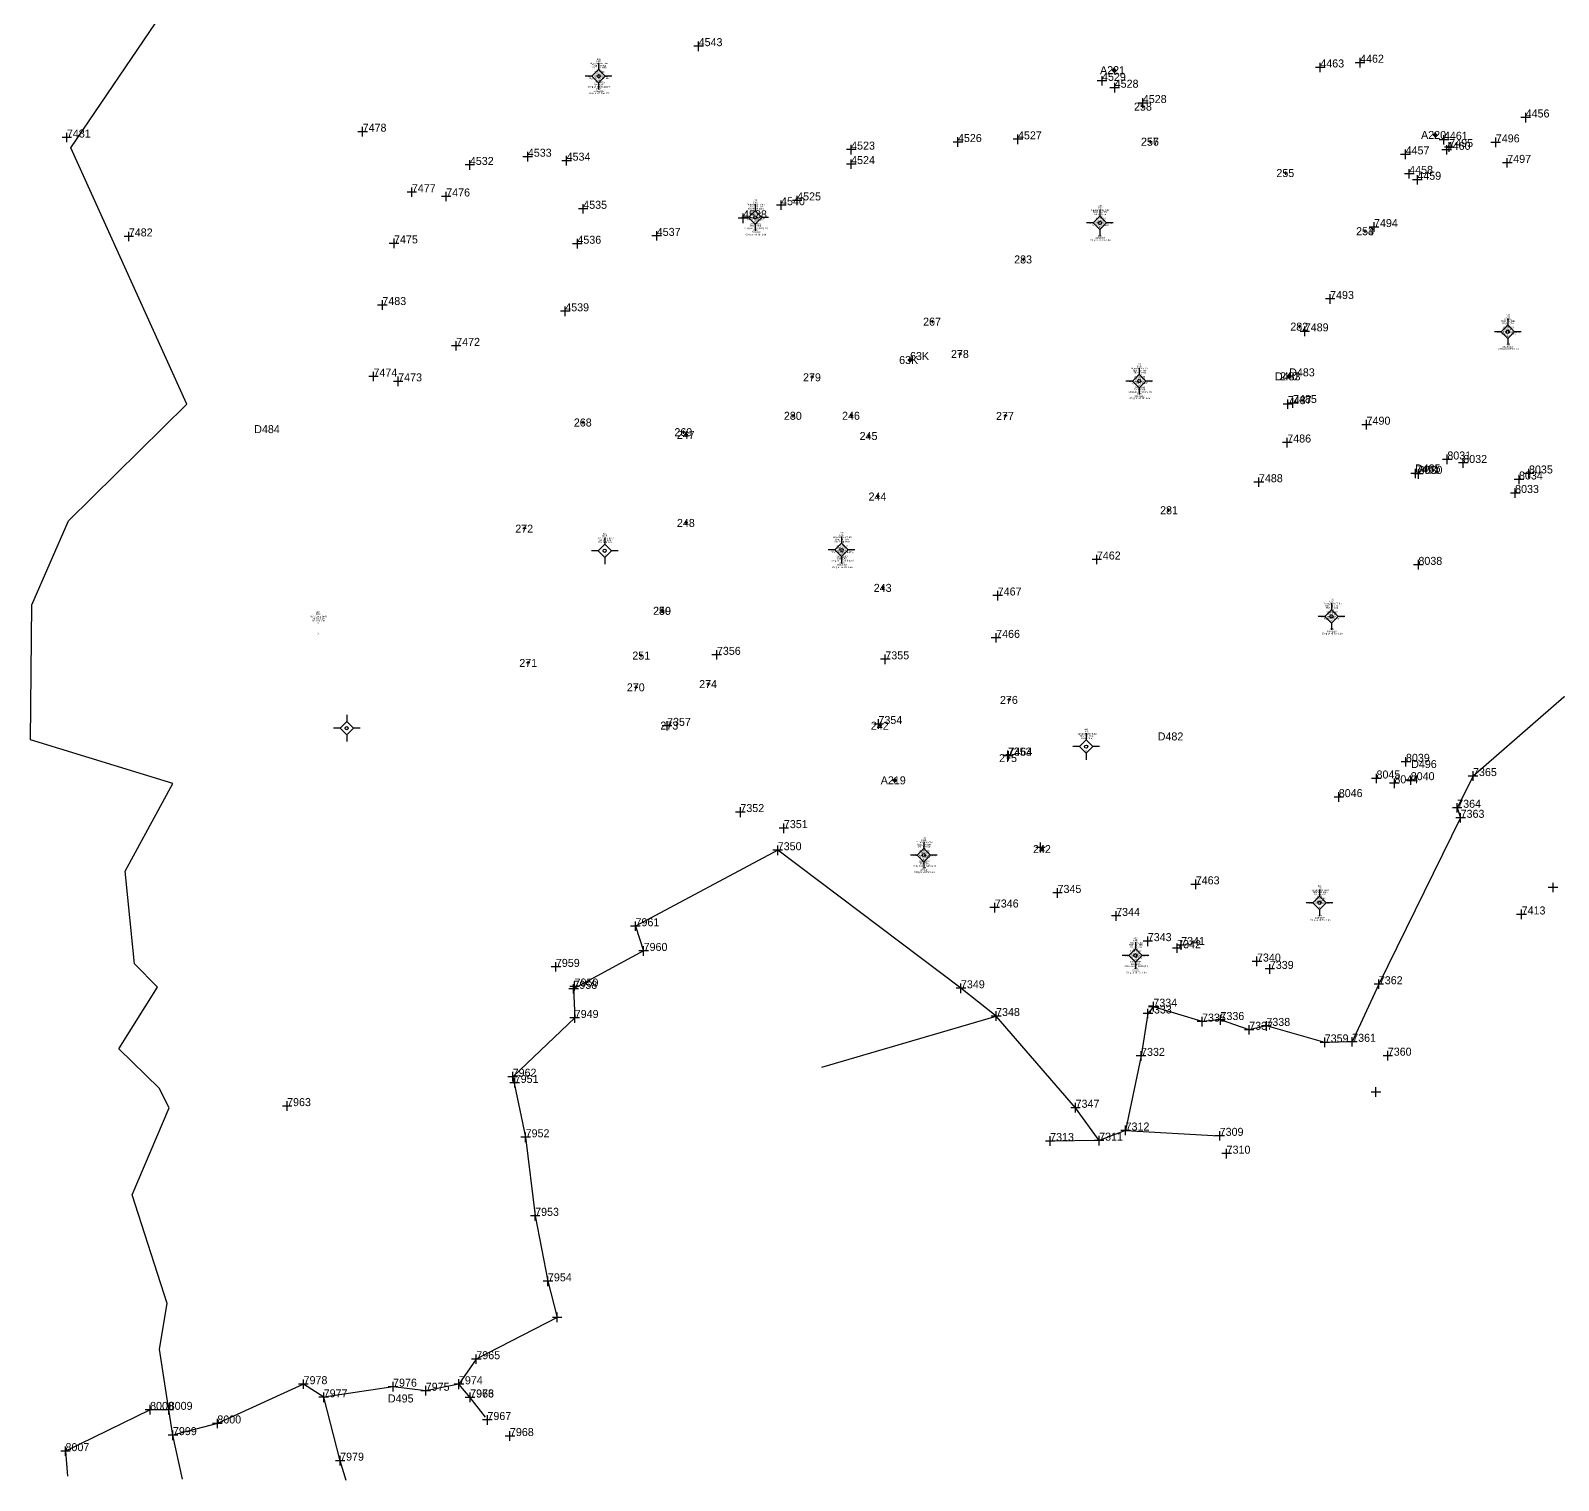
# Model space of a CAD drawing. Extents: x 548949 to 550223, y 1836732 to 1838051.
# Drawn here: x 549048.8 to 549335.1, y 1836904.4 to 1837176.1 of the extents above; entities that cross this region are included whole.
import ezdxf

# ---------------------------------------------------------------- set-up
doc = ezdxf.new("R2010")
doc.units = 0
for name, color, linetype in [('Level 11', 7, 'Continuous'), ('Level 15', 7, 'Continuous'), ('Level 3', 7, 'Continuous'), ('Level 4', 7, 'Continuous'), ('Level 41', 7, 'Continuous'), ('Level 5', 7, 'Continuous'), ('Level 52', 7, 'Continuous')]:
    doc.layers.add(name, color=color, linetype=linetype)

msp = doc.modelspace()

# ---------------------------------------------------------------- linework, layer by layer
at = {"layer": 'Level 11'}
for p, q in [((549155.2, 1837170.08), (549155.2, 1837168.83)), ((549153.95, 1837167.58), (549152.7, 1837167.58)), ((549155.2, 1837168.83), (549153.95, 1837167.58)), ((549153.95, 1837167.58), (549155.2, 1837166.33)), ((549156.45, 1837167.58), (549155.2, 1837168.83)), ((549155.2, 1837166.33), (549156.45, 1837167.58)), ((549157.7, 1837167.58), (549156.45, 1837167.58)), ((549155.2, 1837166.33), (549155.2, 1837165.08)), ((549184.54, 1837142.37), (549183.29, 1837141.12)), ((549184.54, 1837143.62), (549184.54, 1837142.37)), ((549185.79, 1837141.12), (549184.54, 1837142.37)), ((549249.13, 1837141.33), (549247.88, 1837140.08)), ((549249.13, 1837142.58), (549249.13, 1837141.33)), ((549250.38, 1837140.08), (549249.13, 1837141.33)), ((549183.29, 1837141.12), (549182.04, 1837141.12)), ((549183.29, 1837141.12), (549184.54, 1837139.87)), ((549184.54, 1837139.87), (549185.79, 1837141.12)), ((549184.54, 1837139.87), (549184.54, 1837138.62)), ((549187.04, 1837141.12), (549185.79, 1837141.12)), ((549247.88, 1837140.08), (549246.63, 1837140.08)), ((549247.88, 1837140.08), (549249.13, 1837138.83)), ((549249.13, 1837138.83), (549250.38, 1837140.08)), ((549249.13, 1837138.83), (549249.13, 1837137.58)), ((549251.63, 1837140.08), (549250.38, 1837140.08)), ((549325.56, 1837122.17), (549325.56, 1837120.92)), ((549324.31, 1837119.67), (549323.06, 1837119.67)), ((549325.56, 1837120.92), (549324.31, 1837119.67)), ((549324.31, 1837119.67), (549325.56, 1837118.42)), ((549326.81, 1837119.67), (549325.56, 1837120.92)), ((549325.56, 1837118.42), (549326.81, 1837119.67)), ((549325.56, 1837118.42), (549325.56, 1837117.17)), ((549328.06, 1837119.67), (549326.81, 1837119.67)), ((549256.49, 1837112.93), (549256.49, 1837111.68)), ((549255.24, 1837110.43), (549253.99, 1837110.43)), ((549256.49, 1837111.68), (549255.24, 1837110.43)), ((549255.24, 1837110.43), (549256.49, 1837109.18)), ((549257.74, 1837110.43), (549256.49, 1837111.68)), ((549256.49, 1837109.18), (549257.74, 1837110.43)), ((549258.99, 1837110.43), (549257.74, 1837110.43)), ((549256.49, 1837109.18), (549256.49, 1837107.93)), ((549200.72, 1837081.28), (549200.72, 1837080.03)), ((549155.08, 1837078.63), (549153.83, 1837078.63)), ((549156.33, 1837079.88), (549155.08, 1837078.63)), ((549155.08, 1837078.63), (549156.33, 1837077.38)), ((549156.33, 1837081.13), (549156.33, 1837079.88)), ((549157.58, 1837078.63), (549156.33, 1837079.88)), ((549156.33, 1837077.38), (549157.58, 1837078.63)), ((549158.83, 1837078.63), (549157.58, 1837078.63)), ((549199.47, 1837078.78), (549198.22, 1837078.78)), ((549200.72, 1837080.03), (549199.47, 1837078.78)), ((549199.47, 1837078.78), (549200.72, 1837077.53)), ((549201.97, 1837078.78), (549200.72, 1837080.03)), ((549200.72, 1837077.53), (549201.97, 1837078.78)), ((549203.22, 1837078.78), (549201.97, 1837078.78)), ((549156.33, 1837077.38), (549156.33, 1837076.13)), ((549200.72, 1837077.53), (549200.72, 1837076.28)), ((549292.53, 1837067.58), (549291.28, 1837066.33)), ((549292.53, 1837068.83), (549292.53, 1837067.58)), ((549293.78, 1837066.33), (549292.53, 1837067.58)), ((549291.28, 1837066.33), (549290.03, 1837066.33)), ((549291.28, 1837066.33), (549292.53, 1837065.08)), ((549292.53, 1837065.08), (549293.78, 1837066.33)), ((549292.53, 1837065.08), (549292.53, 1837063.83)), ((549295.03, 1837066.33), (549293.78, 1837066.33)), ((549107.99, 1837047.89), (549107.99, 1837046.64)), ((549106.74, 1837045.39), (549105.49, 1837045.39)), ((549107.99, 1837046.64), (549106.74, 1837045.39)), ((549106.74, 1837045.39), (549107.99, 1837044.14)), ((549109.24, 1837045.39), (549107.99, 1837046.64)), ((549107.99, 1837044.14), (549109.24, 1837045.39)), ((549107.99, 1837044.14), (549107.99, 1837042.89)), ((549110.49, 1837045.39), (549109.24, 1837045.39)), ((549246.54, 1837044.43), (549246.54, 1837043.18)), ((549245.29, 1837041.93), (549244.04, 1837041.93)), ((549246.54, 1837043.18), (549245.29, 1837041.93)), ((549245.29, 1837041.93), (549246.54, 1837040.68)), ((549247.79, 1837041.93), (549246.54, 1837043.18)), ((549246.54, 1837040.68), (549247.79, 1837041.93)), ((549249.04, 1837041.93), (549247.79, 1837041.93)), ((549246.54, 1837040.68), (549246.54, 1837039.43)), ((549216.13, 1837024.11), (549216.13, 1837022.86)), ((549214.88, 1837021.61), (549213.63, 1837021.61)), ((549216.13, 1837022.86), (549214.88, 1837021.61)), ((549214.88, 1837021.61), (549216.13, 1837020.36)), ((549217.38, 1837021.61), (549216.13, 1837022.86)), ((549216.13, 1837020.36), (549217.38, 1837021.61)), ((549218.63, 1837021.61), (549217.38, 1837021.61)), ((549216.13, 1837020.36), (549216.13, 1837019.11)), ((549289.02, 1837012.65), (549287.77, 1837012.65)), ((549290.27, 1837013.9), (549289.02, 1837012.65)), ((549289.02, 1837012.65), (549290.27, 1837011.4)), ((549290.27, 1837015.15), (549290.27, 1837013.9)), ((549291.52, 1837012.65), (549290.27, 1837013.9)), ((549290.27, 1837011.4), (549291.52, 1837012.65)), ((549292.77, 1837012.65), (549291.52, 1837012.65)), ((549290.27, 1837011.4), (549290.27, 1837010.15)), ((549255.79, 1837004.03), (549254.54, 1837002.78)), ((549255.79, 1837005.28), (549255.79, 1837004.03)), ((549257.04, 1837002.78), (549255.79, 1837004.03)), ((549254.54, 1837002.78), (549253.29, 1837002.78)), ((549254.54, 1837002.78), (549255.79, 1837001.53)), ((549255.79, 1837001.53), (549257.04, 1837002.78)), ((549255.79, 1837001.53), (549255.79, 1837000.28)), ((549258.29, 1837002.78), (549257.04, 1837002.78))]:
    msp.add_line(p, q, dxfattribs=at)
for centre in [(549155.2, 1837167.58), (549184.54, 1837141.12), (549249.13, 1837140.08), (549325.56, 1837119.67), (549256.49, 1837110.43), (549156.33, 1837078.63), (549200.72, 1837078.78), (549292.53, 1837066.33), (549107.99, 1837045.39), (549246.54, 1837041.93), (549216.13, 1837021.61), (549290.27, 1837012.65), (549255.79, 1837002.78)]:
    msp.add_circle(centre, 0.3, dxfattribs=at)
at = {"layer": 'Level 3'}
for p, q in [((549298.77, 1837170.1), (549296.99, 1837170.1)), ((549297.88, 1837169.21), (549297.88, 1837170.99)), ((549251.91, 1837168.84), (549251.94, 1837168.88)), ((549251.91, 1837168.84), (549251.94, 1837168.88)), ((549312.06, 1837156.71), (549312.09, 1837156.75)), ((549312.06, 1837156.71), (549312.09, 1837156.75)), ((549189.39, 1837142.5), (549189.39, 1837144.28)), ((549190.32, 1837143.39), (549188.5, 1837143.39)), ((549213.68, 1837114.53), (549213.71, 1837114.57)), ((549213.68, 1837114.53), (549213.71, 1837114.57)), ((549284.72, 1837111.47), (549284.75, 1837111.51)), ((549284.72, 1837111.47), (549284.75, 1837111.51)), ((549210.81, 1837035.76), (549210.84, 1837035.8)), ((549210.81, 1837035.76), (549210.84, 1837035.8))]:
    msp.add_line(p, q, dxfattribs=at)
for points in [[(549251.41, 1837168.67), (549251.53, 1837168.67), (549251.53, 1837168.72), (549251.41, 1837168.72)], [(549251.76, 1837168.94), (549251.81, 1837168.94), (549251.81, 1837169.06), (549251.76, 1837169.06)], [(549251.76, 1837168.31), (549251.81, 1837168.31), (549251.81, 1837168.44), (549251.76, 1837168.44)], [(549252.03, 1837168.67), (549252.16, 1837168.67), (549252.16, 1837168.72), (549252.03, 1837168.72)], [(549311.56, 1837156.54), (549311.68, 1837156.54), (549311.68, 1837156.59), (549311.56, 1837156.59)], [(549311.91, 1837156.81), (549311.96, 1837156.81), (549311.96, 1837156.93), (549311.91, 1837156.93)], [(549311.91, 1837156.18), (549311.96, 1837156.18), (549311.96, 1837156.31), (549311.91, 1837156.31)], [(549312.18, 1837156.54), (549312.31, 1837156.54), (549312.31, 1837156.59), (549312.18, 1837156.59)], [(549213.18, 1837114.36), (549213.3, 1837114.36), (549213.3, 1837114.41), (549213.18, 1837114.41)], [(549213.53, 1837114.63), (549213.58, 1837114.63), (549213.58, 1837114.75), (549213.53, 1837114.75)], [(549213.53, 1837114), (549213.58, 1837114), (549213.58, 1837114.13), (549213.53, 1837114.13)], [(549213.8, 1837114.36), (549213.93, 1837114.36), (549213.93, 1837114.41), (549213.8, 1837114.41)], [(549284.22, 1837111.3), (549284.34, 1837111.3), (549284.34, 1837111.35), (549284.22, 1837111.35)], [(549284.57, 1837111.57), (549284.62, 1837111.57), (549284.62, 1837111.69), (549284.57, 1837111.69)], [(549284.57, 1837110.94), (549284.62, 1837110.94), (549284.62, 1837111.07), (549284.57, 1837111.07)], [(549284.84, 1837111.3), (549284.97, 1837111.3), (549284.97, 1837111.35), (549284.84, 1837111.35)], [(549210.31, 1837035.59), (549210.43, 1837035.59), (549210.43, 1837035.64), (549210.31, 1837035.64)], [(549210.66, 1837035.86), (549210.71, 1837035.86), (549210.71, 1837035.98), (549210.66, 1837035.98)], [(549210.93, 1837035.59), (549211.06, 1837035.59), (549211.06, 1837035.64), (549210.93, 1837035.64)], [(549210.66, 1837035.23), (549210.71, 1837035.23), (549210.71, 1837035.36), (549210.66, 1837035.36)]]:
    msp.add_lwpolyline(points, close=True, dxfattribs=at)
for points in [[(549251.94, 1837168.88), (549251.91, 1837168.84)], [(549251.94, 1837168.88), (549251.91, 1837168.84)], [(549251.91, 1837168.84), (549251.91, 1837168.84)], [(549251.91, 1837168.84), (549251.91, 1837168.84)], [(549251.95, 1837168.88), (549251.94, 1837168.88)], [(549251.95, 1837168.88), (549251.94, 1837168.88)], [(549312.09, 1837156.75), (549312.06, 1837156.71)], [(549312.09, 1837156.75), (549312.06, 1837156.71)], [(549312.06, 1837156.71), (549312.06, 1837156.71)], [(549312.06, 1837156.71), (549312.06, 1837156.71)], [(549312.1, 1837156.75), (549312.09, 1837156.75)], [(549312.1, 1837156.75), (549312.09, 1837156.75)], [(549213.71, 1837114.57), (549213.68, 1837114.53)], [(549213.71, 1837114.57), (549213.68, 1837114.53)], [(549213.68, 1837114.53), (549213.68, 1837114.53)], [(549213.68, 1837114.53), (549213.68, 1837114.53)], [(549213.72, 1837114.57), (549213.71, 1837114.57)], [(549213.72, 1837114.57), (549213.71, 1837114.57)], [(549284.75, 1837111.51), (549284.72, 1837111.47)], [(549284.75, 1837111.51), (549284.72, 1837111.47)], [(549284.72, 1837111.47), (549284.72, 1837111.47)], [(549284.72, 1837111.47), (549284.72, 1837111.47)], [(549284.76, 1837111.51), (549284.75, 1837111.51)], [(549284.76, 1837111.51), (549284.75, 1837111.51)], [(549210.84, 1837035.8), (549210.81, 1837035.76)], [(549210.84, 1837035.8), (549210.81, 1837035.76)], [(549210.81, 1837035.76), (549210.81, 1837035.76)], [(549210.81, 1837035.76), (549210.81, 1837035.76)], [(549210.85, 1837035.8), (549210.84, 1837035.8)], [(549210.85, 1837035.8), (549210.84, 1837035.8)]]:
    msp.add_lwpolyline(points, dxfattribs=at)
for centre in [(549251.78, 1837168.7), (549251.78, 1837168.7), (549311.93, 1837156.56), (549311.93, 1837156.56), (549213.55, 1837114.38), (549213.55, 1837114.38), (549284.59, 1837111.32), (549284.59, 1837111.32), (549210.68, 1837035.62), (549210.68, 1837035.62)]:
    msp.add_circle(centre, 0.03, dxfattribs=at)
for centre, radius, start, end in [((549251.78, 1837168.7), 0.25, 49.3448, 48.4242), ((549251.78, 1837168.7), 0.25, 49.3448, 48.4242), ((549251.78, 1837168.7), 0.2, 49.2259, 47.7453), ((549251.78, 1837168.7), 0.2, 49.2259, 47.7453), ((549311.93, 1837156.56), 0.25, 49.3448, 48.4242), ((549311.93, 1837156.56), 0.25, 49.3448, 48.4242), ((549311.93, 1837156.56), 0.2, 49.2259, 47.7453), ((549311.93, 1837156.56), 0.2, 49.2259, 47.7453), ((549213.55, 1837114.38), 0.25, 49.3448, 48.4242), ((549213.55, 1837114.38), 0.25, 49.3448, 48.4242), ((549213.55, 1837114.38), 0.2, 49.2259, 47.7453), ((549213.55, 1837114.38), 0.2, 49.2259, 47.7453), ((549284.59, 1837111.32), 0.25, 49.3448, 48.4242), ((549284.59, 1837111.32), 0.25, 49.3448, 48.4242), ((549284.59, 1837111.32), 0.2, 49.2259, 47.7453), ((549284.59, 1837111.32), 0.2, 49.2259, 47.7453), ((549210.68, 1837035.62), 0.25, 49.3448, 48.4242), ((549210.68, 1837035.62), 0.25, 49.3448, 48.4242), ((549210.68, 1837035.62), 0.2, 49.2259, 47.7453), ((549210.68, 1837035.62), 0.2, 49.2259, 47.7453)]:
    msp.add_arc(centre, radius, start, end, dxfattribs=at)
at = {"layer": 'Level 4'}
for p, q in [((549174.83, 1837173.2), (549173.05, 1837173.2)), ((549173.94, 1837172.28), (549173.94, 1837174.09)), ((549290.43, 1837168.32), (549290.43, 1837170.1)), ((549298.77, 1837170.1), (549296.99, 1837170.1)), ((549297.88, 1837169.21), (549297.88, 1837170.99)), ((549249.53, 1837165.81), (549249.53, 1837167.59)), ((549291.32, 1837169.21), (549289.54, 1837169.21)), ((549250.42, 1837166.7), (549248.64, 1837166.7)), ((549252.82, 1837165.41), (549251.01, 1837165.41)), ((549251.9, 1837164.52), (549251.9, 1837166.3)), ((549258.1, 1837162.54), (549256.28, 1837162.54)), ((549257.57, 1837161.87), (549256.95, 1837161.87)), ((549257.17, 1837161.65), (549257.17, 1837163.43)), ((549257.26, 1837161.56), (549257.26, 1837162.18)), ((549329.8, 1837159.84), (549328.02, 1837159.84)), ((549328.91, 1837158.91), (549328.91, 1837160.73)), ((549056.45, 1837156.08), (549054.67, 1837156.08)), ((549055.56, 1837155.19), (549055.56, 1837156.97)), ((549111.9, 1837157.17), (549110.09, 1837157.17)), ((549110.98, 1837156.28), (549110.98, 1837158.06)), ((549222.53, 1837154.34), (549222.53, 1837156.12)), ((549234.68, 1837155.74), (549232.89, 1837155.74)), ((549233.78, 1837154.85), (549233.78, 1837156.63)), ((549314.52, 1837155.66), (549312.7, 1837155.66)), ((549313.59, 1837154.74), (549313.59, 1837156.55)), ((549323.32, 1837154.28), (549323.32, 1837156.06)), ((549141.93, 1837151.56), (549141.93, 1837153.37)), ((549203.44, 1837153.81), (549201.62, 1837153.81)), ((549202.51, 1837152.92), (549202.51, 1837154.7)), ((549223.42, 1837155.23), (549221.64, 1837155.23)), ((549258.9, 1837155.29), (549258.28, 1837155.29)), ((549258.91, 1837155.29), (549258.28, 1837155.29)), ((549258.59, 1837154.98), (549258.59, 1837155.6)), ((549258.59, 1837154.98), (549258.59, 1837155.6)), ((549307.3, 1837152.92), (549305.48, 1837152.92)), ((549306.41, 1837152.03), (549306.41, 1837153.81)), ((549315.01, 1837153.77), (549313.23, 1837153.77)), ((549315.48, 1837154.3), (549313.7, 1837154.3)), ((549314.12, 1837152.88), (549314.12, 1837154.66)), ((549314.59, 1837153.41), (549314.59, 1837155.22)), ((549324.21, 1837155.17), (549322.39, 1837155.17)), ((549131.96, 1837150.94), (549130.18, 1837150.94)), ((549131.07, 1837150.02), (549131.07, 1837151.83)), ((549142.82, 1837152.48), (549141, 1837152.48)), ((549150.09, 1837151.74), (549148.31, 1837151.74)), ((549149.2, 1837150.85), (549149.2, 1837152.63)), ((549203.44, 1837151.1), (549201.62, 1837151.1)), ((549202.51, 1837150.21), (549202.51, 1837151.99)), ((549307.08, 1837148.38), (549307.08, 1837150.16)), ((549326.35, 1837151.33), (549324.57, 1837151.33)), ((549325.46, 1837150.44), (549325.46, 1837152.22)), ((549284.26, 1837149.42), (549283.63, 1837149.42)), ((549283.94, 1837149.1), (549283.94, 1837149.73)), ((549308, 1837149.27), (549306.19, 1837149.27)), ((549309.5, 1837148.16), (549307.72, 1837148.16)), ((549308.61, 1837147.27), (549308.61, 1837149.05)), ((549121.09, 1837145.83), (549119.31, 1837145.83)), ((549120.2, 1837144.94), (549120.2, 1837146.72)), ((549127.53, 1837145.03), (549125.75, 1837145.03)), ((549126.64, 1837144.14), (549126.64, 1837145.92)), ((549189.39, 1837142.5), (549189.39, 1837144.28)), ((549193.29, 1837144.29), (549191.51, 1837144.29)), ((549192.4, 1837143.4), (549192.4, 1837145.18)), ((549153.2, 1837142.72), (549151.42, 1837142.72)), ((549152.31, 1837141.83), (549152.31, 1837143.61)), ((549182.26, 1837140.05), (549182.26, 1837141.86)), ((549190.32, 1837143.39), (549188.5, 1837143.39)), ((549067.16, 1837136.64), (549067.16, 1837138.43)), ((549166.09, 1837136.75), (549166.09, 1837138.53)), ((549183.15, 1837140.94), (549181.37, 1837140.94)), ((549299.17, 1837138.52), (549298.55, 1837138.52)), ((549299.17, 1837138.52), (549298.55, 1837138.52)), ((549298.86, 1837138.2), (549298.86, 1837138.83)), ((549298.86, 1837138.2), (549298.86, 1837138.83)), ((549301.38, 1837139.3), (549299.56, 1837139.3)), ((549300.49, 1837138.41), (549300.49, 1837140.19)), ((549068.05, 1837137.54), (549066.27, 1837137.54)), ((549117.75, 1837136.24), (549115.94, 1837136.24)), ((549116.86, 1837135.32), (549116.86, 1837137.13)), ((549152.11, 1837136.17), (549150.33, 1837136.17)), ((549151.22, 1837135.28), (549151.22, 1837137.1)), ((549166.98, 1837137.64), (549165.16, 1837137.64)), ((549235.11, 1837133.23), (549234.48, 1837133.23)), ((549234.79, 1837132.91), (549234.79, 1837133.54)), ((549115.56, 1837124.69), (549113.78, 1837124.69)), ((549114.67, 1837123.8), (549114.67, 1837125.62)), ((549148.94, 1837122.62), (549148.94, 1837124.4)), ((549293.15, 1837125.82), (549291.37, 1837125.82)), ((549292.26, 1837124.93), (549292.26, 1837126.71)), ((549149.86, 1837123.51), (549148.05, 1837123.51)), ((549218.09, 1837121.57), (549217.47, 1837121.57)), ((549217.78, 1837121.26), (549217.78, 1837121.88)), ((549286.84, 1837120.64), (549286.22, 1837120.64)), ((549286.53, 1837120.33), (549286.53, 1837120.95)), ((549288.41, 1837119.75), (549286.63, 1837119.75)), ((549287.52, 1837118.86), (549287.52, 1837120.64)), ((549129.4, 1837117.03), (549127.61, 1837117.03)), ((549128.51, 1837116.14), (549128.51, 1837117.92)), ((549222.96, 1837115.2), (549222.96, 1837115.82)), ((549223.27, 1837115.51), (549222.65, 1837115.51)), ((549113.9, 1837111.29), (549112.12, 1837111.29)), ((549113.01, 1837110.4), (549113.01, 1837112.18)), ((549118.53, 1837110.38), (549116.75, 1837110.38)), ((549117.64, 1837109.46), (549117.64, 1837111.27)), ((549195.53, 1837111.14), (549194.91, 1837111.14)), ((549195.22, 1837110.83), (549195.22, 1837111.45)), ((549284.91, 1837111.34), (549284.28, 1837111.34)), ((549284.6, 1837111.03), (549284.6, 1837111.65)), ((549284.33, 1837105.22), (549284.33, 1837107)), ((549285.31, 1837105.43), (549285.31, 1837107.21)), ((549191.65, 1837103.62), (549191.65, 1837104.24)), ((549202.56, 1837103.62), (549202.56, 1837104.24)), ((549231.44, 1837103.58), (549231.44, 1837104.21)), ((549285.26, 1837106.11), (549283.44, 1837106.11)), ((549286.2, 1837106.32), (549284.42, 1837106.32)), ((549152.6, 1837102.67), (549151.98, 1837102.67)), ((549152.29, 1837102.35), (549152.29, 1837102.98)), ((549191.96, 1837103.93), (549191.33, 1837103.93)), ((549202.88, 1837103.93), (549202.25, 1837103.93)), ((549231.75, 1837103.9), (549231.13, 1837103.9)), ((549299.99, 1837102.26), (549298.21, 1837102.26)), ((549299.1, 1837101.34), (549299.1, 1837103.15)), ((549171.43, 1837100.86), (549170.8, 1837100.86)), ((549171.11, 1837100.55), (549171.11, 1837101.17)), ((549171.93, 1837100.35), (549171.31, 1837100.35)), ((549171.62, 1837100.04), (549171.62, 1837100.66)), ((549206.15, 1837100.14), (549205.53, 1837100.14)), ((549205.84, 1837099.83), (549205.84, 1837100.45)), ((549285.13, 1837098.92), (549283.35, 1837098.92)), ((549284.24, 1837098), (549284.24, 1837099.81)), ((549315.16, 1837095.74), (549313.34, 1837095.74)), ((549314.23, 1837094.85), (549314.23, 1837096.66)), ((549317.22, 1837094.2), (549317.22, 1837095.98)), ((549309.18, 1837093.1), (549307.4, 1837093.1)), ((549309.73, 1837093.03), (549307.95, 1837093.03)), ((549308.29, 1837092.21), (549308.29, 1837093.99)), ((549308.84, 1837092.14), (549308.84, 1837093.92)), ((549318.11, 1837095.09), (549316.33, 1837095.09)), ((549327.66, 1837091.1), (549327.66, 1837092.88)), ((549330.43, 1837093.12), (549328.64, 1837093.12)), ((549329.53, 1837092.23), (549329.53, 1837094.01)), ((549279.82, 1837091.48), (549278, 1837091.48)), ((549278.93, 1837090.59), (549278.93, 1837092.37)), ((549328.55, 1837091.99), (549326.74, 1837091.99)), ((549326.93, 1837088.57), (549326.93, 1837090.35)), ((549207.82, 1837088.8), (549207.19, 1837088.8)), ((549207.5, 1837088.49), (549207.5, 1837089.12)), ((549327.86, 1837089.46), (549326.04, 1837089.46)), ((549171.61, 1837083.54), (549171.61, 1837084.16)), ((549262.36, 1837086.23), (549261.74, 1837086.23)), ((549262.05, 1837085.92), (549262.05, 1837086.55)), ((549141.62, 1837082.78), (549141, 1837082.78)), ((549141.31, 1837082.47), (549141.31, 1837083.09)), ((549171.92, 1837083.85), (549171.3, 1837083.85)), ((549249.45, 1837076.99), (549247.67, 1837076.99)), ((549248.56, 1837076.1), (549248.56, 1837077.88)), ((549309.7, 1837075.99), (549307.92, 1837075.99)), ((549308.81, 1837075.1), (549308.81, 1837076.92)), ((549208.79, 1837071.68), (549208.17, 1837071.68)), ((549208.48, 1837071.37), (549208.48, 1837072)), ((549230.87, 1837070.25), (549229.09, 1837070.25)), ((549229.98, 1837069.32), (549229.98, 1837071.14)), ((549167.45, 1837067.38), (549166.82, 1837067.38)), ((549167.45, 1837067.38), (549166.82, 1837067.38)), ((549167.13, 1837067.06), (549167.13, 1837067.69)), ((549167.14, 1837067.06), (549167.14, 1837067.69)), ((549230.58, 1837062.31), (549228.76, 1837062.31)), ((549229.69, 1837061.42), (549229.69, 1837063.2)), ((549163.46, 1837058.99), (549162.84, 1837058.99)), ((549163.15, 1837058.68), (549163.15, 1837059.31)), ((549178.25, 1837059.13), (549176.44, 1837059.13)), ((549177.36, 1837058.24), (549177.36, 1837060.02)), ((549209.81, 1837058.29), (549208.03, 1837058.29)), ((549208.92, 1837057.4), (549208.92, 1837059.18)), ((549142.28, 1837057.61), (549141.66, 1837057.61)), ((549141.97, 1837057.3), (549141.97, 1837057.93)), ((549162.53, 1837053.04), (549161.91, 1837053.04)), ((549162.22, 1837052.73), (549162.22, 1837053.36)), ((549176.07, 1837053.65), (549175.45, 1837053.65)), ((549175.76, 1837053.34), (549175.76, 1837053.96)), ((549232.46, 1837050.68), (549231.83, 1837050.68)), ((549232.15, 1837050.37), (549232.15, 1837051)), ((549207.63, 1837045.24), (549207.63, 1837047.06)), ((549168.91, 1837045.82), (549167.13, 1837045.82)), ((549168.02, 1837044.93), (549168.02, 1837046.71)), ((549168.8, 1837045.88), (549168.18, 1837045.88)), ((549168.49, 1837045.57), (549168.49, 1837046.19)), ((549208.52, 1837046.17), (549206.74, 1837046.17)), ((549208.25, 1837045.85), (549207.63, 1837045.85)), ((549207.94, 1837045.53), (549207.94, 1837046.16)), ((549231.86, 1837039.36), (549231.86, 1837041.18)), ((549231.99, 1837039.33), (549231.99, 1837041.11)), ((549232.75, 1837040.25), (549230.94, 1837040.25)), ((549232.89, 1837040.22), (549231.1, 1837040.22)), ((549232.29, 1837039.79), (549231.67, 1837039.79)), ((549231.98, 1837039.48), (549231.98, 1837040.1)), ((549307.37, 1837039.08), (549305.59, 1837039.08)), ((549306.48, 1837038.19), (549306.48, 1837039.97)), ((549301.85, 1837035.96), (549300.04, 1837035.96)), ((549300.96, 1837035.07), (549300.96, 1837036.86)), ((549304.31, 1837034.17), (549304.31, 1837035.95)), ((549308.26, 1837035.64), (549306.48, 1837035.64)), ((549307.37, 1837034.75), (549307.37, 1837036.53)), ((549319.93, 1837036.41), (549318.12, 1837036.41)), ((549319.04, 1837035.52), (549319.04, 1837037.34)), ((549293.89, 1837031.58), (549293.89, 1837033.4)), ((549305.2, 1837035.06), (549303.42, 1837035.06)), ((549182.65, 1837029.67), (549180.87, 1837029.67)), ((549181.76, 1837028.74), (549181.76, 1837030.56)), ((549294.78, 1837032.47), (549293, 1837032.47)), ((549316.97, 1837030.47), (549315.19, 1837030.47)), ((549316.08, 1837029.58), (549316.08, 1837031.36)), ((549189.91, 1837025.74), (549189.91, 1837027.55)), ((549317.61, 1837028.59), (549315.83, 1837028.59)), ((549316.72, 1837027.7), (549316.72, 1837029.48)), ((549190.8, 1837026.66), (549189.02, 1837026.66)), ((549238.01, 1837022.12), (549238.01, 1837023.94)), ((549189.65, 1837022.51), (549187.87, 1837022.51)), ((549188.76, 1837021.58), (549188.76, 1837023.4)), ((549238.9, 1837023.05), (549237.12, 1837023.05)), ((549238.63, 1837022.73), (549238.01, 1837022.73)), ((549238.32, 1837022.41), (549238.32, 1837023.04)), ((549241.19, 1837013.62), (549241.19, 1837015.4)), ((549267.98, 1837016.12), (549266.16, 1837016.12)), ((549267.09, 1837015.23), (549267.09, 1837017.01)), ((549334.96, 1837015.54), (549333.15, 1837015.54)), ((549334.04, 1837014.64), (549334.04, 1837016.43)), ((549229.44, 1837010.86), (549229.44, 1837012.67)), ((549242.08, 1837014.51), (549240.3, 1837014.51)), ((549230.33, 1837011.78), (549228.52, 1837011.78)), ((549253.06, 1837010.2), (549251.28, 1837010.2)), ((549252.17, 1837009.31), (549252.17, 1837011.12)), ((549329.04, 1837010.48), (549327.22, 1837010.48)), ((549328.15, 1837009.59), (549328.15, 1837011.4)), ((549163, 1837008.27), (549161.18, 1837008.27)), ((549162.11, 1837007.38), (549162.11, 1837009.16)), ((549163.63, 1837002.75), (549163.63, 1837004.56)), ((549258.99, 1837005.48), (549257.21, 1837005.48)), ((549258.1, 1837004.56), (549258.1, 1837006.37)), ((549264.5, 1837004.15), (549262.72, 1837004.15)), ((549265.28, 1837004.75), (549263.46, 1837004.75)), ((549263.61, 1837003.26), (549263.61, 1837005.04)), ((549264.35, 1837003.86), (549264.35, 1837005.68)), ((549147.19, 1836999.76), (549147.19, 1837001.54)), ((549164.52, 1837003.64), (549162.7, 1837003.64)), ((549279.48, 1837001.65), (549277.67, 1837001.65)), ((549278.56, 1837000.76), (549278.56, 1837002.58)), ((549280.97, 1836999.38), (549280.97, 1837001.16)), ((549148.12, 1837000.65), (549146.3, 1837000.65)), ((549281.86, 1837000.27), (549280.08, 1837000.27)), ((549301.39, 1836996.51), (549301.39, 1836998.29)), ((549151.4, 1836996.54), (549149.59, 1836996.54)), ((549151.62, 1836996.97), (549149.8, 1836996.97)), ((549150.48, 1836995.65), (549150.48, 1836997.43)), ((549150.69, 1836996.08), (549150.69, 1836997.86)), ((549224.02, 1836996.64), (549222.2, 1836996.64)), ((549223.09, 1836995.75), (549223.09, 1836997.53)), ((549302.28, 1836997.4), (549300.5, 1836997.4)), ((549258.13, 1836991.03), (549258.13, 1836992.81)), ((549260.03, 1836993.19), (549258.25, 1836993.19)), ((549259.14, 1836992.3), (549259.14, 1836994.08)), ((549151.61, 1836991.08), (549149.82, 1836991.08)), ((549150.72, 1836990.19), (549150.72, 1836992)), ((549230.6, 1836991.44), (549228.78, 1836991.44)), ((549229.67, 1836990.55), (549229.67, 1836992.33)), ((549259.06, 1836991.92), (549257.24, 1836991.92)), ((549269.19, 1836990.4), (549267.37, 1836990.4)), ((549268.26, 1836989.48), (549268.26, 1836991.29)), ((549272.61, 1836990.7), (549270.83, 1836990.7)), ((549271.72, 1836989.81), (549271.72, 1836991.59)), ((549277.1, 1836987.97), (549277.1, 1836989.75)), ((549281.21, 1836989.59), (549279.39, 1836989.59)), ((549280.32, 1836988.7), (549280.32, 1836990.48)), ((549277.99, 1836988.86), (549276.21, 1836988.86)), ((549291.26, 1836985.61), (549291.26, 1836987.39)), ((549296.4, 1836985.72), (549296.4, 1836987.5)), ((549257.73, 1836983.97), (549255.92, 1836983.97)), ((549256.84, 1836983.04), (549256.84, 1836984.86)), ((549292.15, 1836986.5), (549290.37, 1836986.5)), ((549297.32, 1836986.61), (549295.51, 1836986.61)), ((549303.96, 1836984.01), (549302.18, 1836984.01)), ((549303.07, 1836983.12), (549303.07, 1836984.94)), ((549139.98, 1836980.07), (549138.2, 1836980.07)), ((549140.36, 1836978.91), (549138.58, 1836978.91)), ((549139.09, 1836979.18), (549139.09, 1836980.96)), ((549139.47, 1836978.02), (549139.47, 1836979.84)), ((549096.82, 1836973.67), (549096.82, 1836975.48)), ((549301.75, 1836977.18), (549299.94, 1836977.18)), ((549300.86, 1836976.29), (549300.86, 1836978.1)), ((549097.71, 1836974.56), (549095.93, 1836974.56)), ((549245.46, 1836974.25), (549243.68, 1836974.25)), ((549244.57, 1836973.36), (549244.57, 1836975.18)), ((549141.52, 1836967.8), (549141.52, 1836969.61)), ((549254.83, 1836969.98), (549253.02, 1836969.98)), ((549253.94, 1836969.09), (549253.94, 1836970.9)), ((549271.57, 1836968.1), (549271.57, 1836969.88)), ((549142.41, 1836968.72), (549140.6, 1836968.72)), ((549240.69, 1836968.02), (549238.91, 1836968.02)), ((549239.8, 1836967.13), (549239.8, 1836968.94)), ((549249.87, 1836968.09), (549248.09, 1836968.09)), ((549248.98, 1836967.2), (549248.98, 1836968.98)), ((549272.46, 1836968.99), (549270.64, 1836968.99)), ((549273.76, 1836965.65), (549271.98, 1836965.65)), ((549272.87, 1836964.72), (549272.87, 1836966.54)), ((549144.19, 1836954), (549142.41, 1836954)), ((549143.3, 1836953.11), (549143.3, 1836954.89)), ((549146.59, 1836941.73), (549144.81, 1836941.73)), ((549145.7, 1836940.84), (549145.7, 1836942.62)), ((549147.44, 1836934.05), (549147.44, 1836935.86)), ((549148.33, 1836934.94), (549146.55, 1836934.94)), ((549133.17, 1836927.13), (549131.39, 1836927.13)), ((549132.28, 1836926.24), (549132.28, 1836928.02)), ((549100.8, 1836922.45), (549098.98, 1836922.45)), ((549099.91, 1836921.56), (549099.91, 1836923.34)), ((549103.68, 1836919.1), (549103.68, 1836920.88)), ((549117.57, 1836921.98), (549115.76, 1836921.98)), ((549116.68, 1836921.09), (549116.68, 1836922.87)), ((549123.69, 1836921.22), (549121.88, 1836921.22)), ((549122.8, 1836920.33), (549122.8, 1836922.11)), ((549129.91, 1836922.43), (549128.13, 1836922.43)), ((549129.02, 1836921.54), (549129.02, 1836923.36)), ((549131.12, 1836919.09), (549131.12, 1836920.87)), ((549131.13, 1836919.05), (549131.13, 1836920.86)), ((549071.15, 1836916.74), (549071.15, 1836918.56)), ((549074.64, 1836916.75), (549074.64, 1836918.53)), ((549104.57, 1836919.99), (549102.79, 1836919.99)), ((549132.02, 1836919.94), (549130.2, 1836919.94)), ((549132.01, 1836919.98), (549130.23, 1836919.98)), ((549072.04, 1836917.63), (549070.22, 1836917.63)), ((549075.53, 1836917.64), (549073.75, 1836917.64)), ((549083.75, 1836914.2), (549083.75, 1836915.98)), ((549135.25, 1836915.74), (549133.44, 1836915.74)), ((549134.36, 1836914.85), (549134.36, 1836916.66)), ((549076.32, 1836912.9), (549074.54, 1836912.9)), ((549075.43, 1836911.98), (549075.43, 1836913.79)), ((549084.68, 1836915.09), (549082.86, 1836915.09)), ((549139.5, 1836912.73), (549137.69, 1836912.73)), ((549138.58, 1836911.84), (549138.58, 1836913.62)), ((549056.19, 1836909.9), (549054.41, 1836909.9)), ((549055.3, 1836909.01), (549055.3, 1836910.79)), ((549107.65, 1836908.11), (549105.87, 1836908.11)), ((549106.76, 1836907.22), (549106.76, 1836909))]:
    msp.add_line(p, q, dxfattribs=at)
at = {"layer": 'Level 41'}
for p, q in [((549197.03, 1836981.86), (549229.67, 1836991.44)), ((549253.94, 1836969.98), (549271.45, 1836969)), ((549248.98, 1836968.09), (549239.8, 1836968.02)), ((549077.24, 1836904.64), (549075.43, 1836912.9))]:
    msp.add_line(p, q, dxfattribs=at)
for points in [[(549133.97, 1836916.25), (549131.13, 1836919.94), (549129.02, 1836922.43)], [(549107.91, 1836904.41), (549106.76, 1836908.11), (549103.68, 1836919.99)], [(549074.64, 1836917.64), (549071.15, 1836917.63), (549055.3, 1836909.9), (549055.68, 1836905.23)]]:
    msp.add_lwpolyline(points, dxfattribs=at)
at = {"layer": 'Level 52'}
for p, q in [((549253.94, 1836969.98), (549248.98, 1836968.09)), ((549075.43, 1836912.9), (549074.64, 1836917.64))]:
    msp.add_line(p, q, dxfattribs=at)
for points in [[(549074.64, 1836917.64), (549072.91, 1836929.03), (549074.33, 1836937.55), (549067.82, 1836957.95), (549074.75, 1836974.25), (549072.88, 1836977.91), (549065.32, 1836985.31), (549072.51, 1836996.88), (549068.22, 1837001.22), (549066.48, 1837018.58), (549075.41, 1837035), (549048.75, 1837043.23), (549048.98, 1837068.52), (549055.87, 1837084.22), (549078.05, 1837106.12), (549056.29, 1837154.13), (549079.03, 1837187.69)], [(549347.66, 1837055.39), (549336.07, 1837051.21), (549319.04, 1837036.41)], [(549319.04, 1837036.41), (549316.08, 1837030.47), (549316.72, 1837028.59), (549301.39, 1836997.4), (549296.4, 1836986.61), (549291.26, 1836986.5), (549280.32, 1836989.59), (549277.1, 1836988.86)], [(549188.76, 1837022.51), (549162.11, 1837008.27), (549163.63, 1837003.64), (549150.48, 1836996.54), (549150.72, 1836991.08), (549139.09, 1836980.07), (549141.52, 1836968.72), (549143.3, 1836954), (549145.7, 1836941.73), (549147.44, 1836934.94), (549132.28, 1836927.13), (549129.02, 1836922.43)], [(549229.67, 1836991.44), (549223.09, 1836996.64), (549188.76, 1837022.51)], [(549277.1, 1836988.86), (549271.72, 1836990.7), (549268.26, 1836990.4), (549259.14, 1836993.19), (549258.13, 1836991.92)], [(549248.98, 1836968.09), (549244.57, 1836974.25), (549229.67, 1836991.44)], [(549258.13, 1836991.92), (549256.84, 1836983.97), (549253.94, 1836969.98)], [(549103.68, 1836919.99), (549099.91, 1836922.45), (549083.75, 1836915.09), (549075.43, 1836912.9)], [(549129.02, 1836922.43), (549122.8, 1836921.22), (549116.68, 1836921.98), (549103.68, 1836919.99)]]:
    msp.add_lwpolyline(points, dxfattribs=at)

# ---------------------------------------------------------------- texts
at = {"layer": 'Level 15'}
for s, p in [('Nguyễn Văn Tâm', (549153.68, 1837169.83)), ('LNC', (549154.82, 1837170.23)), ('403', (549154.88, 1837170.63)), ('Công an tỉnh Quảng Trị', (549153.18, 1837167.43)), ('Nguyễn Thị Thu Hà', (549153.5, 1837167.03)), ('Đồi Thanh Niên', (549153.85, 1837169.03)), ('Thôn Tân Hòa', (549153.96, 1837169.43)), ('197122340', (549154.22, 1837168.23)), ('23/4/2007', (549154.34, 1837167.83)), ('1983', (549154.78, 1837168.63)), ('Công an tỉnh Quảng Trị', (549153.18, 1837165.43)), ('Công an xã Tân Liên', (549153.39, 1837164.23)), ('31/12/2007', (549154.22, 1837164.63)), ('197144939', (549154.22, 1837166.23)), ('03/7/2008', (549154.34, 1837165.83)), ('106/2', (549154.72, 1837165.03)), ('1986', (549154.78, 1837166.63)), ('404', (549184.22, 1837144.17)), ('Công an tỉnh Quảng Trị', (549182.52, 1837140.97)), ('Nguyễn Văn Vinh', (549183.02, 1837143.37)), ('Đồi Thanh Niên', (549183.19, 1837142.57)), ('Thôn Tân Hòa', (549183.3, 1837142.97)), ('197159552', (549183.57, 1837141.77)), ('23/7/2001', (549183.7, 1837141.37)), ('1968', (549184.12, 1837142.17)), ('LNC', (549184.16, 1837143.77)), ('Nguyễn Cửu Thiển', (549247.51, 1837142.33)), ('Thôn Tân Tiến', (549247.87, 1837141.93)), ('Đồi Trinh Sát', (549247.99, 1837141.53)), ('1960', (549248.71, 1837141.13)), ('LNC', (549248.75, 1837142.73)), ('415', (549248.81, 1837143.13)), ('Công an tỉnh Quảng Trị', (549182.52, 1837138.97)), ('Phạm Thị Huyền', (549183.09, 1837140.57)), ('197239664', (549183.56, 1837139.77)), ('05/12/2006', (549183.57, 1837139.37)), ('17/7/2000', (549183.68, 1837138.17)), ('1973', (549184.12, 1837140.17)), ('79/2', (549184.18, 1837138.57)), ('Công an tỉnh Quảng Trị', (549247.11, 1837139.93)), ('Lê Thị Kim Luyên', (549247.61, 1837139.53)), ('190311683', (549248.15, 1837140.73)), ('07/6/1996', (549248.27, 1837140.33)), ('1962', (549248.71, 1837139.13)), ('Công an xã Tân Liên', (549182.73, 1837137.77)), ('Công an xã Tân Liên', (549247.32, 1837136.73)), ('10/8/1997', (549248.27, 1837137.13)), ('11/3', (549248.76, 1837137.53)), ('Thôn Tân Hữu', (549324.32, 1837121.52)), ('Đồi Hè Thu', (549324.58, 1837121.12)), ('Lê Đặng', (549324.83, 1837121.92)), ('LNC', (549325.18, 1837122.32)), ('416', (549325.24, 1837122.72)), ('Công an tỉnh Quảng Trị', (549323.54, 1837119.52)), ('Dương Thị Liên', (549324.24, 1837119.12)), ('190950310', (549324.58, 1837120.32)), ('6/4/1983', (549324.8, 1837119.92)), ('1967', (549325.14, 1837120.72)), ('1970', (549325.14, 1837118.72)), ('Công an xã Tân Liên', (549323.75, 1837116.32)), ('29/10/2007', (549324.58, 1837116.72)), ('47/5', (549325.19, 1837117.12)), ('Nguyễn Cửu Bát', (549255.05, 1837112.68)), ('LNC', (549256.11, 1837113.08)), ('405', (549256.17, 1837113.48)), ('Công an tỉnh Quảng Trị', (549254.47, 1837110.28)), ('Nguyễn Thị Doãn', (549254.97, 1837109.88)), ('Thôn Tân Tiến', (549255.23, 1837112.28)), ('Thôn Cheng', (549255.43, 1837111.88)), ('190311648', (549255.51, 1837111.08)), ('09/06/1996', (549255.52, 1837110.68)), ('1943', (549256.07, 1837111.48)), ('Công an tỉnh Quảng Trị', (549254.47, 1837108.28)), ('Công an xã Tân Liên', (549254.68, 1837107.08)), ('190311649', (549255.51, 1837109.08)), ('07/06/1996', (549255.52, 1837108.68)), ('10/8/1997', (549255.63, 1837107.48)), ('1943', (549256.07, 1837109.48)), ('19/3', (549256.12, 1837107.88)), ('UBND xã quản lý', (549154.83, 1837080.88)), ('DCS', (549155.93, 1837081.28)), ('428', (549156.01, 1837081.68)), ('Nguyễn Cửu Tùng', (549199.14, 1837081.03)), ('LNC', (549200.34, 1837081.43)), ('429', (549200.4, 1837081.83)), ('Đồi Trinh Sát', (549155.19, 1837080.08)), (' Xã Tân Liên ', (549155.18, 1837080.48)), ('0', (549156.23, 1837079.68)), ('Công an tỉnh Quảng Trị', (549198.7, 1837078.63)), ('Trần Thị Hoài Phương', (549198.82, 1837078.23)), ('Đồi Thanh Niên', (549199.37, 1837080.23)), ('Thôn Tân Tiến', (549199.46, 1837080.63)), ('197031410', (549199.74, 1837079.43)), ('18/5/1993', (549199.86, 1837079.03)), ('1977', (549200.3, 1837079.83)), ('0', (549156.23, 1837077.68)), ('Công an tỉnh Quảng Trị', (549198.7, 1837076.63)), ('Công an xã Tân Liên', (549198.91, 1837075.43)), ('197212983', (549199.74, 1837077.43)), ('05/4/2005', (549199.86, 1837077.03)), ('08/4/2008', (549199.86, 1837075.83)), ('106/3', (549200.24, 1837076.23)), ('1979', (549200.3, 1837077.83)), ('DCS', (549102.21, 1837066.59)), ('427', (549102.29, 1837066.99)), ('Dương Đình Triển', (549291.01, 1837068.58)), ('Thôn Tân Hữu', (549291.29, 1837068.18)), ('Thôn Cheng', (549291.47, 1837067.78)), ('191292082', (549291.56, 1837066.98)), ('06/5/2008', (549291.67, 1837066.58)), ('1973', (549292.11, 1837067.38)), ('LNC', (549292.15, 1837068.98)), ('430', (549292.21, 1837069.38)), ('UBND xã quản lý', (549101.11, 1837066.19)), ('Đồi Trinh Sát', (549101.47, 1837065.39)), (' Xã Tân Liên ', (549101.46, 1837065.79)), ('0', (549102.51, 1837064.99)), ('Công an tỉnh Quảng Trị', (549290.51, 1837066.18)), ('Nguyễn Thị Lan ', (549291.11, 1837065.78)), ('1974', (549292.11, 1837065.38)), ('45/5', (549292.16, 1837063.78)), ('0', (549102.51, 1837062.99)), ('Công an xã Tân Liên', (549290.72, 1837062.98)), ('05/6/1997', (549291.67, 1837063.38)), ('Dương Mạnh Hùng', (549244.9, 1837044.18)), ('Thôn Tân Hữu', (549245.3, 1837043.78)), ('LNC', (549246.16, 1837044.58)), ('443', (549246.22, 1837044.98)), ('Thôn Cheng', (549245.48, 1837043.38)), ('0', (549246.44, 1837042.98)), ('0', (549246.44, 1837040.98)), ('Trương Văn Tụy', (549214.73, 1837023.86)), ('NHK', (549215.72, 1837024.26)), ('444', (549215.81, 1837024.66)), ('Công an tỉnh Quảng Trị', (549214.11, 1837021.46)), ('Thôn Tân Hữu', (549214.89, 1837023.46)), ('Đồi Trinh Sát', (549214.99, 1837023.06)), ('190997156', (549215.16, 1837022.26)), ('Lê Thị Bốn', (549215.19, 1837021.06)), ('29/3/1993', (549215.27, 1837021.86)), ('1961', (549215.73, 1837022.66)), ('Công an tỉnh Quảng Trị', (549214.11, 1837019.46)), ('Công an xã Tân Liên', (549214.32, 1837018.26)), ('190478674', (549215.15, 1837020.26)), ('5/6/1997', (549215.37, 1837018.66)), ('8/6/1996', (549215.38, 1837019.86)), ('1961', (549215.73, 1837020.66)), ('43/5', (549215.76, 1837019.06)), ('LNC', (549289.89, 1837015.3)), ('451', (549289.98, 1837015.7)), ('Công an tỉnh Quảng Trị', (549288.25, 1837012.5)), ('Dương Thị Huyền', (549288.75, 1837014.9)), ('Thôn Hòa Hiệp', (549288.96, 1837014.5)), ('Đồi Trinh Sát', (549289.13, 1837014.1)), ('191292086', (549289.3, 1837013.3)), ('08/6/1996', (549289.41, 1837012.9)), ('1960', (549289.85, 1837013.7)), ('Công an xã Tân Liên', (549288.46, 1837009.3)), ('10/8/1997', (549289.41, 1837009.7)), ('17/4', (549289.9, 1837010.1)), ('0', (549290.17, 1837011.7)), ('Thôn Tân Hữu', (549254.55, 1837004.63)), ('Đồi Trinh Sát', (549254.65, 1837004.23)), ('Trương Cược', (549254.66, 1837005.03)), ('1937', (549255.37, 1837003.83)), ('NHK', (549255.38, 1837005.43)), ('452', (549255.47, 1837005.83)), ('Công an tỉnh Quảng Trị', (549253.77, 1837002.63)), ('Trần Thị Nậy', (549254.66, 1837002.23)), ('190478567', (549254.81, 1837003.43)), ('190478588', (549254.81, 1837001.43)), ('19/5/1995', (549254.93, 1837003.03)), ('19/5/1995', (549254.93, 1837001.03)), ('1930', (549255.37, 1837001.83)), ('Công an tỉnh Quảng Trị', (549253.77, 1837000.63)), ('Công an xã Tân Liên', (549253.98, 1836999.43)), ('5/6/97', (549255.25, 1836999.83)), ('30/5', (549255.42, 1837000.23))]:
    msp.add_text(s, height=0.3, dxfattribs=at).set_placement(p)
at = {"layer": 'Level 4'}
msp.add_text('4528', height=1.5, dxfattribs=at).set_placement((549257.17, 1837162.54))
at = {"layer": 'Level 5'}
for s, p in [('4543', (549173.94, 1837173.2)), ('4463', (549290.43, 1837169.21)), ('4462', (549297.88, 1837170.1)), ('A221 ', (549249.16, 1837167.95)), ('4529', (549249.53, 1837166.7)), ('4528', (549251.9, 1837165.41)), ('258', (549255.52, 1837161.12)), ('4456', (549328.91, 1837159.84)), ('7478', (549110.98, 1837157.17)), ('7481', (549055.56, 1837156.08)), ('4526', (549222.53, 1837155.23)), ('4527', (549233.78, 1837155.74)), ('257', (549256.81, 1837154.54)), ('256', (549256.84, 1837154.54)), ('A220 ', (549309.31, 1837155.81)), ('4461', (549313.59, 1837155.66)), ('7495', (549314.59, 1837154.3)), ('7496', (549323.32, 1837155.17)), ('4533', (549141.93, 1837152.48)), ('4534', (549149.2, 1837151.74)), ('4523', (549202.51, 1837153.81)), ('4457', (549306.41, 1837152.92)), ('4460', (549314.12, 1837153.77)), ('7497', (549325.46, 1837151.33)), ('4532', (549131.07, 1837150.94)), ('4524', (549202.51, 1837151.1)), ('255', (549282.2, 1837148.67)), ('4458', (549307.08, 1837149.27)), ('7477', (549120.2, 1837145.83)), ('4459', (549308.61, 1837148.16)), ('7476', (549126.64, 1837145.03)), ('4535', (549152.31, 1837142.72)), ('4540', (549189.39, 1837143.39)), ('4525', (549192.4, 1837144.29)), ('4538', (549182.26, 1837140.94)), ('7482', (549067.16, 1837137.54)), ('4537', (549166.09, 1837137.64)), ('253', (549297.13, 1837137.77)), ('254', (549297.14, 1837137.77)), ('7494', (549300.49, 1837139.3)), ('7475', (549116.86, 1837136.24)), ('4536', (549151.22, 1837136.17)), ('283', (549233.06, 1837132.48)), ('7493', (549292.26, 1837125.82)), ('7483', (549114.67, 1837124.69)), ('4539', (549148.94, 1837123.51)), ('267', (549216, 1837120.82)), ('282', (549284.8, 1837119.89)), ('7489', (549287.52, 1837119.75)), ('7472', (549128.51, 1837117.03)), ('63K ', (549213.55, 1837114.38)), ('278', (549221.22, 1837114.76)), ('7474', (549113.01, 1837111.29)), ('63K ', (549211.51, 1837113.63)), ('D483 ', (549284.59, 1837111.32)), ('7473', (549117.64, 1837110.38)), ('279', (549193.5, 1837110.39)), ('D483 ', (549281.92, 1837110.57)), ('240', (549282.86, 1837110.59)), ('7487', (549284.33, 1837106.11)), ('7485', (549285.31, 1837106.32)), ('280', (549189.91, 1837103.18)), ('246', (549200.81, 1837103.18)), ('277', (549229.66, 1837103.15)), ('D484 ', (549090.66, 1837100.68)), ('268', (549150.55, 1837101.92)), ('269', (549169.39, 1837100.11)), ('7490', (549299.1, 1837102.26)), ('247', (549169.84, 1837099.6)), ('245', (549204.1, 1837099.39)), ('7486', (549284.24, 1837098.92)), ('8031', (549314.23, 1837095.74)), ('8032', (549317.22, 1837095.09)), ('7488', (549278.93, 1837091.48)), ('D485 ', (549308.17, 1837093.32)), ('7491', (549308.29, 1837093.1)), ('8030', (549308.84, 1837093.03)), ('8034', (549327.66, 1837091.99)), ('8035', (549329.53, 1837093.12)), ('8033', (549326.93, 1837089.46)), ('244', (549205.78, 1837088.05)), ('281', (549260.41, 1837085.48)), ('248', (549169.87, 1837083.1)), ('272', (549139.58, 1837082.03)), ('7462', (549248.56, 1837076.99)), ('8038', (549308.81, 1837075.99)), ('243', (549206.75, 1837070.93)), ('7467', (549229.98, 1837070.25)), ('250', (549165.39, 1837066.63)), ('249', (549165.42, 1837066.63)), ('7466', (549229.69, 1837062.31)), ('271', (549140.33, 1837056.86)), ('251', (549161.51, 1837058.24)), ('7356', (549177.36, 1837059.13)), ('7355', (549208.92, 1837058.29)), ('270', (549160.48, 1837052.29)), ('274', (549174.04, 1837052.9)), ('276', (549230.4, 1837049.93)), ('7357', (549168.02, 1837045.82)), ('7354', (549207.63, 1837046.17)), ('273', (549166.76, 1837045.13)), ('242', (549206.21, 1837045.1)), ('D482 ', (549259.96, 1837043.09)), ('7353', (549231.86, 1837040.25)), ('7464', (549231.99, 1837040.22)), ('275', (549230.24, 1837039.04)), ('8039', (549306.48, 1837039.08)), ('D496 ', (549307.45, 1837037.92)), ('A219 ', (549208.06, 1837034.86)), ('8045', (549300.96, 1837035.96)), ('8044', (549304.31, 1837035.06)), ('8040', (549307.37, 1837035.64)), ('7365', (549319.04, 1837036.41)), ('8046', (549293.89, 1837032.47)), ('7352', (549181.76, 1837029.67)), ('7364', (549316.08, 1837030.47)), ('7363', (549316.72, 1837028.59)), ('7351', (549189.91, 1837026.66)), ('7350', (549188.76, 1837022.51)), ('242', (549236.59, 1837021.98)), ('7345', (549241.19, 1837014.51)), ('7463', (549267.09, 1837016.12)), ('7346', (549229.44, 1837011.78)), ('7961', (549162.11, 1837008.27)), ('7344', (549252.17, 1837010.2)), ('7413', (549328.15, 1837010.48)), ('7343', (549258.1, 1837005.48)), ('7960', (549163.63, 1837003.64)), ('7342', (549263.61, 1837004.15)), ('7341', (549264.35, 1837004.75)), ('7959', (549147.19, 1837000.65)), ('7340', (549278.56, 1837001.65)), ('7339', (549280.97, 1837000.27)), ('7950', (549150.69, 1836996.97)), ('7349', (549223.09, 1836996.64)), ('7362', (549301.39, 1836997.4)), ('7958', (549150.48, 1836996.54)), ('7949', (549150.72, 1836991.08)), ('7348', (549229.67, 1836991.44)), ('7333', (549258.13, 1836991.92)), ('7334', (549259.14, 1836993.19)), ('7335', (549268.26, 1836990.4)), ('7336', (549271.72, 1836990.7)), ('7337', (549277.1, 1836988.86)), ('7338', (549280.32, 1836989.59)), ('7359', (549291.26, 1836986.5)), ('7361', (549296.4, 1836986.61)), ('7332', (549256.84, 1836983.97)), ('7360', (549303.07, 1836984.01)), ('7962', (549139.09, 1836980.07)), ('7951', (549139.47, 1836978.91)), ('7963', (549096.82, 1836974.56)), ('7347', (549244.57, 1836974.25)), ('7952', (549141.52, 1836968.72)), ('7313', (549239.8, 1836968.02)), ('7311', (549248.98, 1836968.09)), ('7312', (549253.94, 1836969.98)), ('7309', (549271.57, 1836968.99)), ('7310', (549272.87, 1836965.65)), ('7953', (549143.3, 1836954)), ('7954', (549145.7, 1836941.73)), ('7965', (549132.28, 1836927.13)), ('7978', (549099.91, 1836922.45)), ('7974', (549129.02, 1836922.43)), ('7977', (549103.68, 1836919.99)), ('7976', (549116.68, 1836921.98)), ('7975', (549122.8, 1836921.22)), ('7973', (549131.12, 1836919.98)), ('7966', (549131.13, 1836919.94)), ('8008', (549071.15, 1836917.63)), ('8009', (549074.64, 1836917.64)), ('D495 ', (549115.72, 1836919.02)), ('8000', (549083.75, 1836915.09)), ('7967', (549134.36, 1836915.74)), ('7999', (549075.43, 1836912.9)), ('7968', (549138.58, 1836912.73)), ('8007', (549055.3, 1836909.9)), ('7979', (549106.76, 1836908.11))]:
    msp.add_text(s, height=1.5, dxfattribs=at).set_placement(p)

doc.saveas('drawing.dxf')
